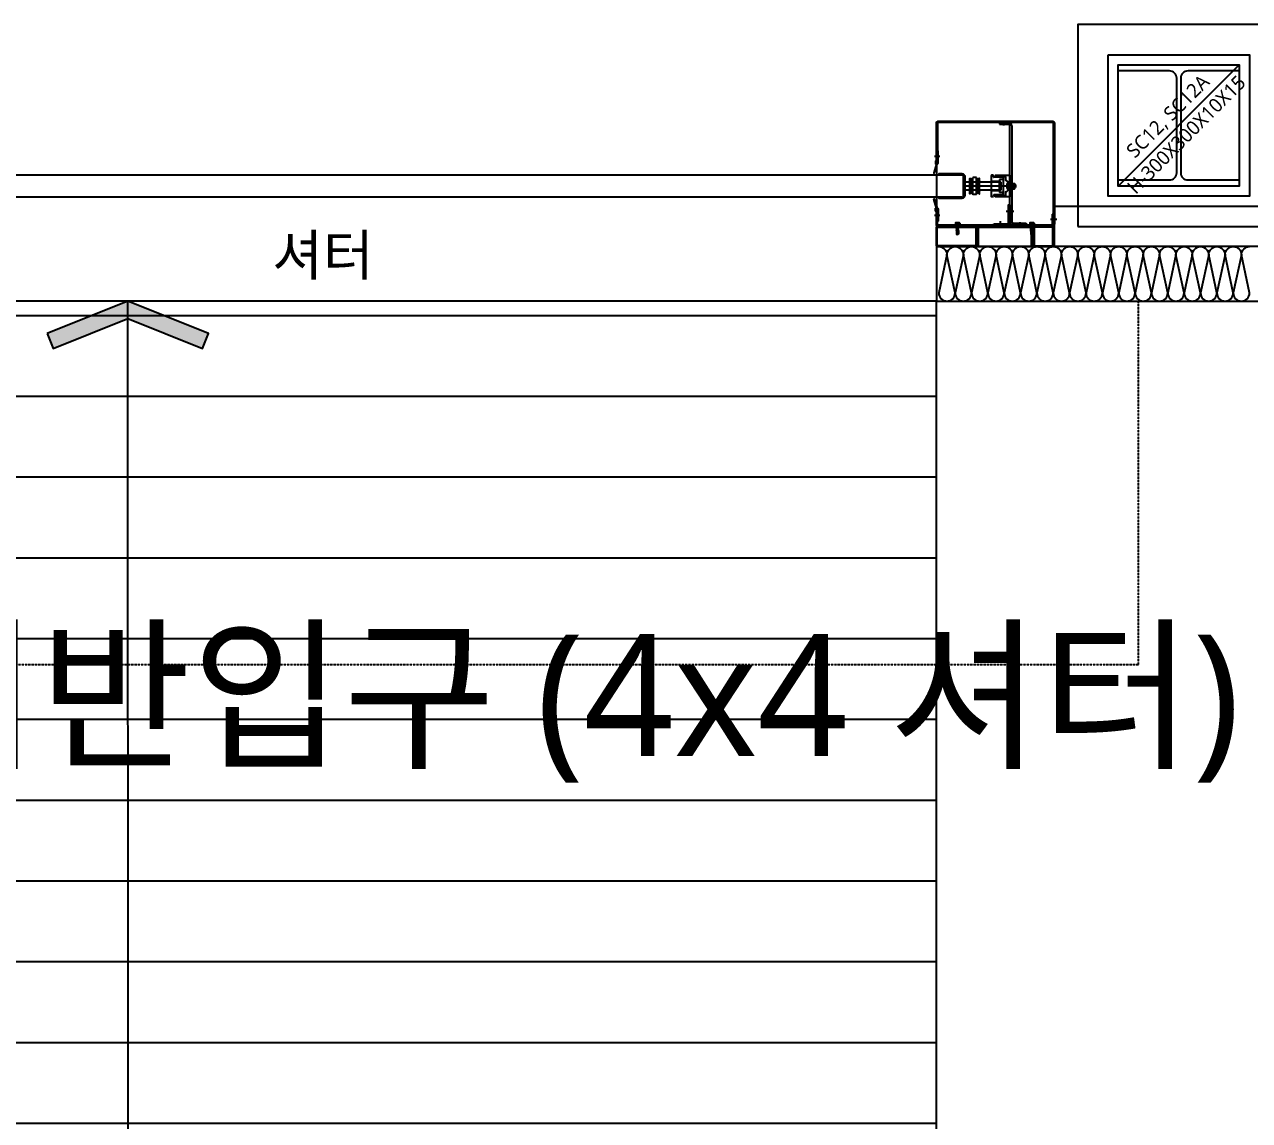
# Model space of a CAD drawing. Header units: millimetres. Extents: x -168200 to 504600, y -244718 to -125918.
# Drawn here: x -117558 to -114525, y -204281 to -201568 of the extents above; entities that cross this region are included whole.
import ezdxf
from ezdxf.enums import TextEntityAlignment as Align

# ---------------------------------------------------------------- set-up
doc = ezdxf.new("R2010")
doc.units = ezdxf.units.MM
doc.linetypes.add('DASHED2', pattern=[0.375, 0.25, -0.125])
doc.layers.add('arch', color=8, linetype='Continuous')
doc.layers.add('TXT-1', color=137, linetype='Continuous', plot=False)
doc.styles.add('스타일1', font='malgun.ttf')

# ---------------------------------------------------------------- blocks, each defined once
blk = doc.blocks.new('*U743')
at = {"color": 0}
for points in [[(-29178.1, 0, -0.414214), (-29193.1, 15), (-29178.1, 85, 1), (-29208.1, 85), (-29193.1, 15, -0.414214), (-29208.1, 0, 0.414214)], [(-29148.1, 0, -0.414214), (-29163.1, 15), (-29148.1, 85, 1), (-29178.1, 85), (-29163.1, 15, -0.414214), (-29178.1, 0, 0.414214)], [(-29118.1, 0, -0.414214), (-29133.1, 15), (-29118.1, 85, 1), (-29148.1, 85), (-29133.1, 15, -0.414214), (-29148.1, 0, 0.414214)], [(-29088.1, 0, -0.414214), (-29103.1, 15), (-29088.1, 85, 1), (-29118.1, 85), (-29103.1, 15, -0.414214), (-29118.1, 0, 0.414214)], [(-29058.1, 0, -0.414214), (-29073.1, 15), (-29058.1, 85, 1), (-29088.1, 85), (-29073.1, 15, -0.414214), (-29088.1, 0, 0.414214)], [(-29028.1, 0, -0.414214), (-29043.1, 15), (-29028.1, 85, 1), (-29058.1, 85), (-29043.1, 15, -0.414214), (-29058.1, 0, 0.414214)], [(-28998.1, 0, -0.414214), (-29013.1, 15), (-28998.1, 85, 1), (-29028.1, 85), (-29013.1, 15, -0.414214), (-29028.1, 0, 0.414214)], [(-28968.1, 0, -0.414214), (-28983.1, 15), (-28968.1, 85, 1), (-28998.1, 85), (-28983.1, 15, -0.414214), (-28998.1, 0, 0.414214)], [(-28938.1, 0, -0.414214), (-28953.1, 15), (-28938.1, 85, 1), (-28968.1, 85), (-28953.1, 15, -0.414214), (-28968.1, 0, 0.414214)], [(-28908.1, 0, -0.414214), (-28923.1, 15), (-28908.1, 85, 1), (-28938.1, 85), (-28923.1, 15, -0.414214), (-28938.1, 0, 0.414214)], [(-28878.1, 0, -0.414214), (-28893.1, 15), (-28878.1, 85, 1), (-28908.1, 85), (-28893.1, 15, -0.414214), (-28908.1, 0, 0.414214)], [(-28848.1, 0, -0.414214), (-28863.1, 15), (-28848.1, 85, 1), (-28878.1, 85), (-28863.1, 15, -0.414214), (-28878.1, 0, 0.414214)], [(-28818.1, 0, -0.414214), (-28833.1, 15), (-28818.1, 85, 1), (-28848.1, 85), (-28833.1, 15, -0.414214), (-28848.1, 0, 0.414214)], [(-28788.1, 0, -0.414214), (-28803.1, 15), (-28788.1, 85, 1), (-28818.1, 85), (-28803.1, 15, -0.414214), (-28818.1, 0, 0.414214)], [(-28758.1, 0, -0.414214), (-28773.1, 15), (-28758.1, 85, 1), (-28788.1, 85), (-28773.1, 15, -0.414214), (-28788.1, 0, 0.414214)], [(-28728.1, 0, -0.414214), (-28743.1, 15), (-28728.1, 85, 1), (-28758.1, 85), (-28743.1, 15, -0.414214), (-28758.1, 0, 0.414214)], [(-28698.1, 0, -0.414214), (-28713.1, 15), (-28698.1, 85, 1), (-28728.1, 85), (-28713.1, 15, -0.414214), (-28728.1, 0, 0.414214)], [(-28668.1, 0, -0.414214), (-28683.1, 15), (-28668.1, 85, 1), (-28698.1, 85), (-28683.1, 15, -0.414214), (-28698.1, 0, 0.414214)], [(-28638.1, 0, -0.414214), (-28653.1, 15), (-28638.1, 85, 1), (-28668.1, 85), (-28653.1, 15, -0.414214), (-28668.1, 0, 0.414214)]]:
    blk.add_lwpolyline(points, format="xyb", dxfattribs=at)
blk = doc.blocks.new('XR-plan$0$A$C24791F9D')
at = {"color": 0}
for p, q in [((2.2, 15.5), (2.2, 0.2)), ((2.2, 15.5), (2.2, 0.2)), ((2.5, 15.7), (3.3, 15.7)), ((3.7, 15.3), (3.7, 0.4)), ((3.7, 13.3), (4.8, 13.3)), ((4.8, 7.8), (3.7, 7.8)), ((3.7, 2.4), (4.8, 2.4)), ((4.8, 13.3), (6.2, 12.6)), ((4.8, 7.8), (7.7, 8.5)), ((4.8, 7.8), (7.7, 7.2)), ((4.8, 2.4), (6.2, 3.1)), ((6.2, 12.6), (7.7, 12.5)), ((6.2, 3.1), (7.7, 3.2)), ((7.7, 12.5), (7.7, 3.2)), ((8.4, 10.9), (7.7, 11.8)), ((7.7, 11.8), (8.9, 3.8)), ((7.7, 8.1), (8.2, 4.8)), ((7.7, 7.6), (8.1, 4.8)), ((7.7, 3.8), (8.1, 4.8)), ((8.2, 4.8), (8.1, 4.8)), ((8.2, 4.8), (8.9, 3.8)), ((8.4, 10.9), (9.3, 4.8)), ((8.4, 10.9), (8.5, 10.9)), ((8.9, 11.8), (8.5, 10.9)), ((8.5, 10.9), (9.4, 4.8)), ((9.6, 10.9), (8.9, 11.8)), ((8.9, 11.8), (10.1, 3.8)), ((8.9, 3.8), (9.3, 4.8)), ((9.4, 4.8), (9.3, 4.8)), ((9.4, 4.8), (10.1, 3.8)), ((9.6, 10.9), (10.5, 4.8)), ((9.6, 10.9), (9.7, 10.9)), ((10.1, 11.8), (9.7, 10.9)), ((9.7, 10.9), (10.6, 4.8)), ((10.8, 10.9), (10.1, 11.8)), ((10.1, 11.8), (11.3, 3.8)), ((10.1, 3.8), (10.5, 4.8)), ((10.6, 4.8), (10.5, 4.8)), ((10.6, 4.8), (11.3, 3.8)), ((10.8, 10.9), (11.7, 4.8)), ((10.8, 10.9), (10.9, 10.9)), ((11.3, 11.8), (10.9, 10.9)), ((10.9, 10.9), (11.8, 4.8)), ((12, 10.9), (11.3, 11.8)), ((11.3, 11.8), (12.5, 3.8)), ((11.3, 3.8), (11.7, 4.8)), ((11.8, 4.8), (11.7, 4.8)), ((11.8, 4.8), (12.5, 3.8)), ((12, 10.9), (12.9, 4.8)), ((12, 10.9), (12.1, 10.9)), ((12.5, 11.8), (12.1, 10.9)), ((12.1, 10.9), (13, 4.8)), ((13.2, 10.9), (12.5, 11.8)), ((12.5, 11.8), (13.7, 3.8)), ((12.5, 3.8), (12.9, 4.8)), ((13, 4.8), (12.9, 4.8)), ((13, 4.8), (13.7, 3.8)), ((13.2, 10.9), (14.1, 4.8)), ((13.2, 10.9), (13.3, 10.9)), ((13.7, 11.8), (13.3, 10.9)), ((13.3, 10.9), (14.2, 4.8)), ((14.4, 10.9), (13.7, 11.8)), ((13.7, 11.8), (14.9, 3.8)), ((13.7, 3.8), (14.1, 4.8)), ((14.2, 4.8), (14.1, 4.8)), ((14.2, 4.8), (14.9, 3.8)), ((14.4, 10.9), (15.3, 4.8)), ((14.4, 10.9), (14.5, 10.9)), ((14.9, 11.8), (14.5, 10.9)), ((14.5, 10.9), (15.4, 4.8)), ((15.6, 10.9), (14.9, 11.8)), ((14.9, 11.8), (16.1, 3.8)), ((14.9, 3.8), (15.3, 4.8)), ((15.4, 4.8), (15.3, 4.8)), ((15.4, 4.8), (16.1, 3.8)), ((15.6, 10.9), (16.5, 4.8)), ((15.6, 10.9), (15.7, 10.9)), ((16.1, 11.8), (15.7, 10.9)), ((15.7, 10.9), (16.6, 4.8)), ((16.8, 10.9), (16.1, 11.8)), ((16.1, 11.8), (17.3, 3.8)), ((16.1, 3.8), (16.5, 4.8)), ((16.6, 4.8), (16.5, 4.8)), ((16.6, 4.8), (17.3, 3.8)), ((16.8, 10.9), (17.7, 4.8)), ((16.8, 10.9), (16.9, 10.9)), ((17.3, 11.8), (16.9, 10.9)), ((16.9, 10.9), (17.8, 4.8)), ((18, 10.9), (17.3, 11.8)), ((17.3, 11.8), (18.5, 3.8)), ((17.3, 3.8), (17.7, 4.8)), ((17.8, 4.8), (17.7, 4.8)), ((17.8, 4.8), (18.5, 3.8)), ((18, 10.9), (18.9, 4.8)), ((18, 10.9), (18.1, 10.9)), ((18.5, 11.8), (18.1, 10.9)), ((18.1, 10.9), (19, 4.8)), ((19.2, 10.9), (18.5, 11.8)), ((18.5, 11.8), (19.7, 3.8)), ((18.5, 3.8), (18.9, 4.8)), ((19, 4.8), (18.9, 4.8)), ((19, 4.8), (19.7, 3.8)), ((19.2, 10.9), (20.1, 4.8)), ((19.2, 10.9), (19.3, 10.9)), ((19.7, 11.8), (19.3, 10.9)), ((19.3, 10.9), (20.2, 4.8)), ((20.4, 10.9), (19.7, 11.8)), ((19.7, 11.8), (20.9, 3.8)), ((19.7, 3.8), (20.1, 4.8)), ((20.2, 4.8), (20.1, 4.8)), ((20.2, 4.8), (20.9, 3.8)), ((20.4, 10.9), (21.3, 4.8)), ((20.4, 10.9), (20.5, 10.9)), ((20.9, 11.8), (20.5, 10.9)), ((20.5, 10.9), (21.4, 4.8)), ((21.6, 10.9), (20.9, 11.8)), ((20.9, 11.8), (21.7, 6.5)), ((20.9, 3.8), (21.3, 4.8)), ((21.4, 4.8), (21.3, 4.8)), ((21.4, 4.8), (21.7, 4.4)), ((21.6, 10.9), (21.7, 10.4)), ((21.6, 10.9), (21.7, 10.9)), ((21.7, 10.9), (21.7, 4.4)), ((2.5, 0), (3.3, 0))]:
    blk.add_line(p, q, dxfattribs=at)
for centre, radius, start, end in [((14.7, 7.8), 14.7, 148.5785, 211.4215), ((2.5, 15.3), 0.4, 90, 148.5785), ((2.5, 0.4), 0.4, 211.4215, 270), ((3.3, 15.3), 0.4, 0, 90), ((3.3, 0.4), 0.4, 270, 0)]:
    blk.add_arc(centre, radius, start, end, dxfattribs=at)
blk = doc.blocks.new('XR-plan$0$A$C715D639E')
at = {"color": 0}
for p, q in [((0, 13.2), (0, 3)), ((5.2, 14.8), (0.8, 14.8)), ((5.2, 11.6), (0.8, 11.6)), ((5.2, 5.2), (0.8, 5.2)), ((5.2, 1.4), (0.8, 1.4)), ((5.9, 16), (5.9, 0.2)), ((6.3, 16.2), (7, 16.2)), ((7.4, 15.8), (7.4, 0.4)), ((6.3, 0), (7, 0))]:
    blk.add_line(p, q, dxfattribs=at)
for centre, radius, start, end in [((2, 13.2), 2, 126.8699, 233.1301), ((6.9, 8.4), 6.91, 152.6769, 207.8424), ((2.6, 3.3), 2.61, 133.8974, 226.1026), ((6.4, 13.2), 2, 126.8699, 233.1301), ((11.3, 8.4), 6.91, 152.6769, 207.8424), ((7, 3.3), 2.61, 133.8974, 226.1026), ((18.4, 8.4), 14.7, 148.5785, 154.1365), ((18.4, 7.8), 14.7, 205.8635, 211.4215), ((6.3, 15.8), 0.4, 90, 148.5785), ((6.3, 0.4), 0.4, 211.4215, 270), ((7, 15.8), 0.4, 0, 90), ((7, 0.4), 0.4, 270, 0)]:
    blk.add_arc(centre, radius, start, end, dxfattribs=at)
blk = doc.blocks.new('XR-plan$0$A$C12F92AEA')
at = {"color": 0}
for p, q in [((0, 6), (0, 48)), ((0, 48), (0, 43.5)), ((0, 43.5), (0.5, 43)), ((0.5, 11), (0.5, 43)), ((0.5, 43), (9.5, 43)), ((1, 49), (23.5, 49)), ((9.5, 11), (9.5, 43)), ((9.5, 38), (29.5, 38)), ((24, 49.4), (24.8, 53.6)), ((25.3, 54), (29, 54)), ((29.5, 53.5), (29.5, 0.5)), ((0, 10.5), (0.5, 11)), ((0, 6), (0, 10.5)), ((0.5, 11), (9.5, 11)), ((1, 5), (23.5, 5)), ((9.5, 16), (29.5, 16)), ((24, 4.6), (24.8, 0.4)), ((25.3, 0), (29, 0))]:
    blk.add_line(p, q, dxfattribs=at)
for centre, radius, start, end in [((1, 48), 1, 90, 180), ((23.5, 49.5), 0.5, 270, 348.6901), ((25.3, 53.5), 0.5, 90, 168.6901), ((29, 53.5), 0.5, 0, 90), ((1, 6), 1, 180, 270), ((23.5, 4.5), 0.5, 11.3099, 90), ((25.3, 0.5), 0.5, 191.3099, 270), ((29, 0.5), 0.5, 270, 0)]:
    blk.add_arc(centre, radius, start, end, dxfattribs=at)
blk = doc.blocks.new('COMBI SHUTTER')
at = {"color": 0}
for p, q in [((3000, 305), (3000, 0)), ((3287.1, 310), (3005, 310)), ((3178.1, 307.7), (3156.6, 307.7)), ((3156.6, 307.7), (3156.6, 303.2)), ((3167.3, 299.7), (3167.3, 311.9)), ((3292.1, 0), (3292.1, 305)), ((3156.6, 303.2), (3178.1, 303.2)), ((3182.1, 61.7), (3182.1, 299.2)), ((3186.6, 299.2), (3186.6, 61.7)), ((3008.2, 223.1), (2995.2, 223.1)), ((-1063.1, 177.5), (3063.1, 177.5)), ((3070.3, 158), (3072.3, 160)), ((3070.3, 142), (3070.3, 158)), ((3081, 160), (3072.3, 160)), ((3106.9, 160), (3082.5, 160)), ((3106.9, 160), (3082.5, 160)), ((3099.2, 171), (3090.2, 171)), ((3090.2, 129), (3090.2, 171)), ((3099.2, 129), (3099.2, 171)), ((3134.6, 160), (3108.4, 160)), ((3142.2, 160), (3136.1, 160)), ((3156.1, 140), (3156.1, 160)), ((3157.6, 140), (3157.6, 160)), ((3159.6, 160), (3157.6, 160)), ((3159.6, 160), (3160.1, 159.5)), ((3159.6, 160), (3159.6, 140)), ((3160.1, 140.5), (3160.1, 159.5)), ((3063.1, 122.5), (-1063.1, 122.5)), ((3173.1, 150), (3066.6, 150)), ((3173.1, 150), (3066.6, 150)), ((3072.3, 140), (3070.3, 142)), ((3081, 140), (3072.3, 140)), ((3106.9, 140), (3082.5, 140)), ((3099.2, 129), (3090.2, 129)), ((3134.6, 140), (3108.4, 140)), ((3142.2, 140), (3136.1, 140)), ((3159.6, 140), (3157.6, 140)), ((3160.1, 140.5), (3159.6, 140)), ((3174.7, 150), (3190.2, 150)), ((3176, 150), (3187.8, 150)), ((3008.2, 76.9), (2995.2, 76.9)), ((3157.8, 62.7), (3157.8, 45.7)), ((3173.1, 88.2), (3191.9, 88.2)), ((3174.7, 88.2), (3190.2, 88.2)), ((3298.5, 67.4), (3282.5, 67.4)), ((3286.8, 80), (3290, 80)), ((3046.6, 53.9), (3046.6, 53.5)), ((3057.8, 54.2), (3046.9, 54.2)), ((3057.8, 53.2), (3046.9, 53.2)), ((3047.1, 57.9), (3047.1, 54.2)), ((3056.2, 59.2), (3048.4, 59.2)), ((3053.1, 53.2), (3049.3, 52.3)), ((3049.3, 52.3), (3050.1, 53.2)), ((3049.3, 52.3), (3050.1, 51.6)), ((3055.2, 52.2), (3049.3, 50.7)), ((3049.3, 50.7), (3050.1, 51.6)), ((3049.3, 50.7), (3050.1, 50.1)), ((3055.2, 50.6), (3049.3, 49.2)), ((3049.3, 49.2), (3050.1, 50.1)), ((3049.3, 49.2), (3050.1, 48.5)), ((3055.2, 49.1), (3049.3, 47.6)), ((3049.3, 47.6), (3050.1, 48.5)), ((3049.3, 47.6), (3050.1, 47)), ((3055.2, 47.5), (3049.3, 46.1)), ((3049.3, 46.1), (3050.1, 47)), ((3049.3, 46.1), (3050.1, 45.4)), ((3055.2, 45.9), (3049.3, 44.5)), ((3049.3, 44.5), (3050.1, 45.4)), ((3049.3, 44.5), (3050.1, 43.9)), ((3055.2, 44.4), (3049.3, 43)), ((3049.3, 43), (3050.1, 43.9)), ((3049.3, 43), (3050.1, 42.3)), ((3055.2, 42.8), (3049.3, 41.4)), ((3049.3, 41.4), (3050.1, 42.3)), ((3049.3, 41.4), (3050.1, 40.8)), ((3055.2, 41.3), (3049.3, 39.8)), ((3049.3, 39.8), (3050.1, 40.8)), ((3049.3, 39.8), (3050.1, 39.2)), ((3052.8, 39.2), (3049.3, 38.3)), ((3049.3, 38.3), (3050.1, 39.2)), ((3049.3, 38.3), (3050.1, 37.7)), ((3049.7, 59.2), (3049.7, 54.2)), ((3054.5, 52.7), (3050.1, 51.6)), ((3054.5, 51.2), (3050.1, 50.1)), ((3054.5, 49.6), (3050.1, 48.5)), ((3054.5, 48.1), (3050.1, 47)), ((3054.5, 46.5), (3050.1, 45.4)), ((3054.5, 44.9), (3050.1, 43.9)), ((3054.5, 43.4), (3050.1, 42.3)), ((3054.5, 41.8), (3050.1, 40.8)), ((3054.5, 40.3), (3050.1, 39.2)), ((3051.9, 38.1), (3050.1, 37.7)), ((3050.1, 37.7), (3050.1, 30.5)), ((3051.2, 31), (3050.1, 30.5)), ((3052.3, 29.2), (3050.1, 30.5)), ((3051.6, 31), (3051.9, 38.1)), ((3051.9, 38.1), (3053.6, 40.1)), ((3051.9, 30.7), (3051.9, 38.1)), ((3052.3, 29.2), (3051.9, 30.7)), ((3052.3, 29.2), (3053.4, 33.9)), ((3052.3, 29.2), (3054.5, 30.5)), ((3052.8, 39.2), (3052.6, 39.1)), ((3055.2, 39.7), (3053.7, 39.4)), ((3054.5, 38.7), (3053.8, 38.5)), ((3054.5, 52.7), (3054.9, 53.2)), ((3055.3, 52.1), (3054.5, 52.7)), ((3054.5, 51.2), (3055.3, 52.1)), ((3055.3, 50.5), (3054.5, 51.2)), ((3054.5, 49.6), (3055.3, 50.5)), ((3055.3, 49), (3054.5, 49.6)), ((3054.5, 48.1), (3055.3, 49)), ((3055.3, 47.4), (3054.5, 48.1)), ((3054.5, 46.5), (3055.3, 47.4)), ((3055.3, 45.9), (3054.5, 46.5)), ((3054.5, 44.9), (3055.3, 45.9)), ((3055.3, 44.3), (3054.5, 44.9)), ((3054.5, 43.4), (3055.3, 44.3)), ((3055.3, 42.7), (3054.5, 43.4)), ((3054.5, 41.8), (3055.3, 42.7)), ((3055.3, 41.2), (3054.5, 41.8)), ((3054.5, 40.3), (3055.3, 41.2)), ((3055.3, 39.6), (3054.5, 40.3)), ((3054.5, 38.7), (3055.3, 39.6)), ((3054.5, 38.7), (3054.5, 30.5)), ((3054.9, 59.2), (3054.9, 54.2)), ((3057.6, 57.9), (3057.6, 54.2)), ((3058.1, 53.9), (3058.1, 53.5)), ((3100, 0), (3100, 50)), ((3104.5, 0), (3104.5, 50)), ((3190.6, 57.7), (3222.1, 57.7)), ((3222.1, 53.2), (3190.6, 53.2)), ((3206.3, 60.3), (3206.3, 47.7)), ((3206.3, 60.3), (3206.3, 47.7)), ((3222.1, 57.7), (3222.1, 53.2)), ((3230.7, 53.9), (3230.7, 53.5)), ((3241.9, 54.2), (3231, 54.2)), ((3241.9, 53.2), (3231, 53.2)), ((3231.2, 57.9), (3231.2, 54.2)), ((3240.3, 59.2), (3232.5, 59.2)), ((3237.2, 53.2), (3233.4, 52.3)), ((3233.4, 52.3), (3234.2, 53.2)), ((3233.4, 52.3), (3234.2, 51.6)), ((3239.3, 52.2), (3233.4, 50.7)), ((3233.4, 50.7), (3234.2, 51.6)), ((3233.4, 50.7), (3234.2, 50.1)), ((3239.3, 50.6), (3233.4, 49.2)), ((3233.4, 49.2), (3234.2, 50.1)), ((3233.4, 49.2), (3234.2, 48.5)), ((3239.3, 49.1), (3233.4, 47.6)), ((3233.4, 47.6), (3234.2, 48.5)), ((3233.4, 47.6), (3234.2, 47)), ((3239.3, 47.5), (3233.4, 46.1)), ((3233.4, 46.1), (3234.2, 47)), ((3233.4, 46.1), (3234.2, 45.4)), ((3239.3, 45.9), (3233.4, 44.5)), ((3233.4, 44.5), (3234.2, 45.4)), ((3233.4, 44.5), (3234.2, 43.9)), ((3239.3, 44.4), (3233.4, 43)), ((3233.4, 43), (3234.2, 43.9)), ((3233.4, 43), (3234.2, 42.3)), ((3239.3, 42.8), (3233.4, 41.4)), ((3233.4, 41.4), (3234.2, 42.3)), ((3233.4, 41.4), (3234.2, 40.8)), ((3239.3, 41.3), (3233.4, 39.8)), ((3233.4, 39.8), (3234.2, 40.8)), ((3233.4, 39.8), (3234.2, 39.2)), ((3236.9, 39.2), (3233.4, 38.3)), ((3233.4, 38.3), (3234.2, 39.2)), ((3233.4, 38.3), (3234.2, 37.7)), ((3233.8, 59.2), (3233.8, 54.2)), ((3238.6, 52.7), (3234.2, 51.6)), ((3238.6, 51.2), (3234.2, 50.1)), ((3238.6, 49.6), (3234.2, 48.5)), ((3238.6, 48.1), (3234.2, 47)), ((3238.6, 46.5), (3234.2, 45.4)), ((3238.6, 44.9), (3234.2, 43.9)), ((3238.6, 43.4), (3234.2, 42.3)), ((3238.6, 41.8), (3234.2, 40.8)), ((3238.6, 40.3), (3234.2, 39.2)), ((3236, 38.1), (3234.2, 37.7)), ((3234.2, 37.7), (3234.2, 30.5)), ((3235.3, 31), (3234.2, 30.5)), ((3236.4, 29.2), (3234.2, 30.5)), ((3235.5, 0), (3235.5, 50)), ((3235.7, 31), (3236, 38.1)), ((3236, 38.1), (3237.7, 40.1)), ((3236, 30.7), (3236, 38.1)), ((3236.4, 29.2), (3236, 30.7)), ((3236.4, 29.2), (3237.5, 33.9)), ((3236.4, 29.2), (3238.6, 30.5)), ((3236.9, 39.2), (3236.7, 39.1)), ((3239.3, 39.7), (3237.8, 39.4)), ((3238.6, 38.7), (3237.9, 38.5)), ((3238.6, 52.7), (3239, 53.2)), ((3239.4, 52.1), (3238.6, 52.7)), ((3238.6, 51.2), (3239.4, 52.1)), ((3239.4, 50.5), (3238.6, 51.2)), ((3238.6, 49.6), (3239.4, 50.5)), ((3239.4, 49), (3238.6, 49.6)), ((3238.6, 48.1), (3239.4, 49)), ((3239.4, 47.4), (3238.6, 48.1)), ((3238.6, 46.5), (3239.4, 47.4)), ((3239.4, 45.9), (3238.6, 46.5)), ((3238.6, 44.9), (3239.4, 45.9)), ((3239.4, 44.3), (3238.6, 44.9)), ((3238.6, 43.4), (3239.4, 44.3)), ((3239.4, 42.7), (3238.6, 43.4)), ((3238.6, 41.8), (3239.4, 42.7)), ((3239.4, 41.2), (3238.6, 41.8)), ((3238.6, 40.3), (3239.4, 41.2)), ((3239.4, 39.6), (3238.6, 40.3)), ((3238.6, 38.7), (3239.4, 39.6)), ((3238.6, 38.7), (3238.6, 30.5)), ((3239, 59.2), (3239, 54.2)), ((3240, 0), (3240, 50)), ((3241.7, 57.9), (3241.7, 54.2)), ((3242.2, 53.9), (3242.2, 53.5)), ((3000, 0), (3292.1, 0)), ((3104.5, 0), (3100, 0))]:
    blk.add_line(p, q, dxfattribs=at)
for points in [[(3002.5, 211.9), (3000.2, 211.9), (3000.2, 305.7, -0.414214), (3004.5, 310), (3288, 310, -0.414214), (3292.3, 305.7), (3292.3, 55.4), (3290, 55.4), (3290, 305.7, 0.414214), (3288, 307.7), (3004.5, 307.7, 0.414214), (3002.5, 305.7)], [(3002.7, 207.6, -0.353997), (3001.9, 206.6, 0.353997), (3001.8, 206.4), (3001.8, 205.2, 0.414214), (3002, 205), (3003, 205, 0.414214), (3004, 206), (3004, 236.6, 0.414214), (3003.7, 236.9), (3002.8, 236.9, 0.414214), (3002.5, 236.6), (3002.5, 211.9), (2998.5, 211.9, 0.414214), (2997.5, 210.9), (2997.5, 206, 0.414214), (2998.5, 205), (2999.6, 205, 0.414214), (2999.8, 205.2), (2999.8, 206.4, 0.353997), (2999.6, 206.6, -0.353997), (2998.8, 207.6), (2998.8, 209.6, -0.414214), (2999.8, 210.6), (3001.7, 210.6, -0.414214), (3002.7, 209.6)], [(2994.3, 182.2), (3001.5, 205.1), (3001.5, 207.1, 4), (2999.9, 207.1), (2999.9, 205.1), (2993.3, 182.4, 0.409935), (2993.5, 182.2), (2994.1, 182, 0.413192)], [(3070.3, 173.7), (3070.3, 126.3, -0.414214), (3063.3, 119.3), (3006.6, 119.3), (3006.6, 122.5), (3063.1, 122.5, 0.414214), (3067.1, 126.5), (3067.1, 173.5, 0.414214), (3063.1, 177.5), (3006.6, 177.5), (3006.6, 180.7), (3063.3, 180.7, -0.414214)], [(3146.1, 123.5), (3146.1, 126.5, -0.414214), (3146.6, 127), (3171.1, 127, 0.414214), (3172.1, 128), (3172.1, 135.8, -0.414214), (3173.1, 136.8), (3174.6, 136.8), (3177.6, 139.8), (3177.6, 149.5), (3178, 150), (3177.6, 150.5), (3177.6, 160.2), (3174.6, 163.2), (3173.1, 163.2, -0.414214), (3172.1, 164.2), (3172.1, 172, 0.414214), (3171.1, 173), (3146.6, 173, -0.414214), (3146.1, 173.5), (3146.1, 176.5, -0.414214), (3146.6, 177), (3181.1, 177, -0.414214), (3182.1, 176), (3182.1, 124, -0.414214), (3181.1, 123), (3146.6, 123, -0.414214)], [(2994.3, 117.8), (3001.5, 94.9), (3001.5, 92.9, -4), (2999.9, 92.9), (2999.9, 94.9), (2993.3, 117.6, -0.409935), (2993.5, 117.8), (2994.1, 118, -0.413192)], [(3002.7, 92.4, 0.353997), (3001.9, 93.4, -0.353997), (3001.8, 93.6), (3001.8, 94.8, -0.414214), (3002, 95), (3003, 95, -0.414214), (3004, 94), (3004, 63.4, -0.414214), (3003.7, 63.1), (3002.8, 63.1, -0.414214), (3002.5, 63.4), (3002.5, 88.1), (2998.5, 88.1, -0.414214), (2997.5, 89.1), (2997.5, 94, -0.414214), (2998.5, 95), (2999.6, 95, -0.414214), (2999.8, 94.8), (2999.8, 93.6, -0.353997), (2999.6, 93.4, 0.353997), (2998.8, 92.4), (2998.8, 90.4, 0.414214), (2999.8, 89.4), (3001.7, 89.4, 0.414214), (3002.7, 90.4)], [(3142.1, 56.4), (3175.9, 56.4, 0.414214), (3178.9, 59.4), (3178.9, 103.2), (3182.1, 103.2), (3182.1, 59.4, -0.414214), (3175.9, 53.2), (3142.1, 53.2)], [(3004, 50), (3096, 50, -0.414214), (3100, 46), (3100, 4, -0.414214), (3096, 0), (3004, 0, -0.414214), (3000, 4), (3000, 46, -0.414214)], [(3004, 48), (3096, 48, -0.414214), (3098, 46), (3098, 4, -0.414214), (3096, 2), (3004, 2, -0.414214), (3002, 4), (3002, 46, -0.414214)], [(3240, 0), (3237.7, 0), (3237.7, 46, 0.414214), (3236, 47.7), (3104, 47.7, 0.414214), (3102.3, 46), (3102.3, 0), (3100, 0), (3100, 46, -0.414214), (3104, 50), (3236, 50, -0.414214), (3240, 46)], [(3286, 50), (3244, 50, 0.414214), (3240, 46), (3240, 4, 0.414214), (3244, 0), (3286, 0, 0.414214), (3290, 4), (3290, 46, 0.414214)], [(3286, 48), (3244, 48, 0.414214), (3242, 46), (3242, 4, 0.414214), (3244, 2), (3286, 2, 0.414214), (3288, 4), (3288, 46, 0.414214)]]:
    blk.add_lwpolyline(points, format="xyb", close=True, dxfattribs=at)
for points in [[(3081, 159.3), (3082.5, 159.3), (3082.5, 161.3), (3081, 161.3)], [(3084.1, 131), (3082.5, 131), (3082.5, 169), (3084.1, 169)], [(3084.1, 131), (3082.5, 131), (3082.5, 169), (3084.1, 169)], [(3088.6, 131), (3090.2, 131), (3090.2, 169), (3088.6, 169)], [(3100.8, 131), (3099.2, 131), (3099.2, 169), (3100.8, 169)], [(3105.3, 131), (3106.9, 131), (3106.9, 169), (3105.3, 169)], [(3108.4, 159.3), (3106.9, 159.3), (3106.9, 161.3), (3108.4, 161.3)], [(3134.6, 159.2), (3136.1, 159.2), (3136.1, 161.2), (3134.6, 161.2)], [(3156.1, 160), (3136.1, 160), (3136.1, 160.5), (3136.6, 161), (3155.6, 161), (3156.1, 160.5)], [(3157.6, 159.2), (3156.1, 159.2), (3156.1, 161.2), (3157.6, 161.2)], [(3081, 140.7), (3082.5, 140.7), (3082.5, 138.7), (3081, 138.7)], [(3108.4, 140.7), (3106.9, 140.7), (3106.9, 138.7), (3108.4, 138.7)], [(3134.6, 140.8), (3136.1, 140.8), (3136.1, 138.8), (3134.6, 138.8)], [(3156.1, 140), (3136.1, 140), (3136.1, 139.5), (3136.6, 139), (3155.6, 139), (3156.1, 139.5)], [(3157.6, 140.8), (3156.1, 140.8), (3156.1, 138.8), (3157.6, 138.8)], [(3104.5, 40), (3100, 40), (3100, 10), (3104.5, 10)], [(3240, 40), (3235.5, 40), (3235.5, 10), (3240, 10)]]:
    blk.add_lwpolyline(points, close=True, dxfattribs=at)
for points in [[(3157.6, 160), (3157.6, 159.2), (3156.1, 159.2), (3156.1, 160)], [(3157.6, 140), (3157.6, 140.8), (3156.1, 140.8), (3156.1, 140)]]:
    blk.add_lwpolyline(points, dxfattribs=at)
blk.add_lwpolyline([(3286.8, 80), (3286.8, 56.2, -0.414214), (3283.8, 53.2), (3005.3, 53.2, -0.414214), (3002.5, 56), (3002.5, 88), (2999.3, 88), (2999.3, 56, 0.414214), (3005.3, 50), (3284, 50, 0.414214), (3290, 56), (3290, 80)], format="xyb", dxfattribs=at)
for centre, radius, start, end in [((3005, 305), 5, 90, 180), ((3178.1, 299.2), 8.5, 0, 90), ((3287.1, 305), 5, 0, 90), ((3178.1, 299.2), 4, 0, 90), ((3190.6, 61.7), 8.5, 180, 270), ((3190.6, 61.7), 4, 180, 270), ((3046.9, 53.9), 0.3, 90, 180), ((3046.9, 53.5), 0.3, 180, 270), ((3048.4, 57.9), 1.31, 0, 180), ((3052.3, 55.9), 3.28, 36.8699, 143.1301), ((3051.4, 30.5), 0.5, 14.7207, 115.4145), ((3036.1, 37.8), 17.7, 347.3754, 7.4786), ((3056.2, 57.9), 1.31, 0, 180), ((3057.8, 53.9), 0.3, 0, 90), ((3057.8, 53.5), 0.3, 270, 0), ((3231, 53.9), 0.3, 90, 180), ((3231, 53.5), 0.3, 180, 270), ((3232.5, 57.9), 1.31, 0, 180), ((3236.4, 55.9), 3.28, 36.8699, 143.1301), ((3235.5, 30.5), 0.5, 14.7207, 115.4145), ((3220.2, 37.8), 17.7, 347.3754, 7.4786), ((3240.3, 57.9), 1.31, 0, 180), ((3241.9, 53.9), 0.3, 0, 90), ((3241.9, 53.5), 0.3, 270, 0)]:
    blk.add_arc(centre, radius, start, end, dxfattribs=at)
at = {"color": 0, "rotation": 180}
for name, p in [('XR-plan$0$A$C12F92AEA', (3165.6, 177)), ('XR-plan$0$A$C715D639E', (3194, 158.1))]:
    blk.add_blockref(name, p, dxfattribs=at)
at = {"color": 0}
blk.add_blockref('XR-plan$0$A$C24791F9D', (3173.9, 142.2), dxfattribs=at)
at = {"color": 0, "style": '스타일1'}
blk.add_text('셔터', height=100, dxfattribs=at).set_placement((1355.6, -70.7))
blk = doc.blocks.new('S-SC12')
at = {"color": 0}
blk.add_line((-150, -150), (150, 150), dxfattribs=at)
for points in [[(-175, 175), (175, 175), (175, -175), (-175, -175)], [(-150, 150), (150, 150), (150, -150), (-150, -150)]]:
    blk.add_lwpolyline(points, close=True, dxfattribs=at)
blk.add_lwpolyline([(-150, -150), (-150, -135), (-23, -135, 0.414214), (-5, -117), (-5, 117, 0.414214), (-23, 135), (-150, 135), (-150, 150), (150, 150), (150, 135), (23, 135, 0.414214), (5, 117), (5, -117, 0.414214), (23, -135), (150, -135), (150, -150)], format="xyb", close=True, dxfattribs=at)
at = {"color": 0, "style": '스타일1'}
blk.add_text('H-300X300X10X15', height=35, rotation=45, dxfattribs=at).set_placement((18.7, -22.5), align=Align.MIDDLE_CENTER)
blk.add_text('SC12, SC12A', height=35, rotation=45, dxfattribs=at).set_placement((-108.6, -82.9))
blk = doc.blocks.new('pit건축기초')
at = {"layer": 'arch'}
h = blk.add_hatch(dxfattribs=at)
h.set_pattern_fill('_USER', color=256, scale=200, pattern_type=0)
h.set_pattern_definition([(0, (-418075.24, -162288.14), (0, 200), [])])
h.paths.add_polyline_path([(-369175.2, -123523.1), (-365175.2, -123523.1), (-365175.2, -119823.1), (-369175.2, -119823.1)])
for p, q in [((-364885.2, -119588.1), (-351075.2, -119588.1)), ((-367175.2, -123556.5), (-367177.3, -119823.1))]:
    blk.add_line(p, q, dxfattribs=at)
at = {"layer": 'arch', "ltscale": 3}
blk.add_lwpolyline([(-364825.2, -119638.1), (-364325.2, -119638.1), (-364325.2, -119138.1), (-364825.2, -119138.1)], close=True, dxfattribs=at)
at = {"layer": 'arch'}
blk.add_lwpolyline([(-351075.2, -119688.1), (-365175.2, -119688.1), (-365175.2, -119823.1), (-351075.2, -119823.1)], dxfattribs=at)
at = {"layer": 'arch', "linetype": 'DASHED2', "ltscale": 2}
blk.add_lwpolyline([(-369675.2, -119823.1), (-369675.2, -120723.1), (-364675.2, -120723.1), (-364675.2, -119823.1)], dxfattribs=at)
at = {"layer": 'arch'}
for points in [[(-369175.2, -123523.1), (-365175.2, -123523.1), (-365175.2, -119823.1), (-369175.2, -119823.1)], [(-367377.3, -119903.1), (-367362.5, -119940.3), (-367177.3, -119866.2), (-366992.2, -119940.3), (-366977.3, -119903.1), (-367177.3, -119823.1)]]:
    blk.add_lwpolyline(points, close=True, dxfattribs=at)
for points in [[(-367177.3, -119823.1), (-367177.3, -119866.2), (-367377.3, -119903.1), (-367362.5, -119940.3)], [(-366977.3, -119903.1), (-366992.2, -119940.3), (-367177.3, -119823.1), (-367177.3, -119866.2)]]:
    blk.add_solid(points, dxfattribs=at)
for name, p in [('S-SC12', (-364575.2, -119388.1)), ('COMBI SHUTTER', (-368175.2, -119688.1))]:
    blk.add_blockref(name, p, dxfattribs=at)
at = {"layer": 'arch', "xscale": 1.35, "yscale": 1.35, "zscale": 1.35, "rotation": 180}
blk.add_blockref('*U743', (-403830.7, -119688.1), dxfattribs=at)
at = {"layer": 'TXT-1', "style": '스타일1'}
blk.add_text('장비반입구 (4x4 셔터)', height=300, dxfattribs=at).set_placement((-366286.4, -120798.9), align=Align.MIDDLE_CENTER)

msp = doc.modelspace()

# ---------------------------------------------------------------- block references
msp.add_blockref('pit건축기초', (249875.2, -82429.6))

doc.saveas('drawing.dxf')
